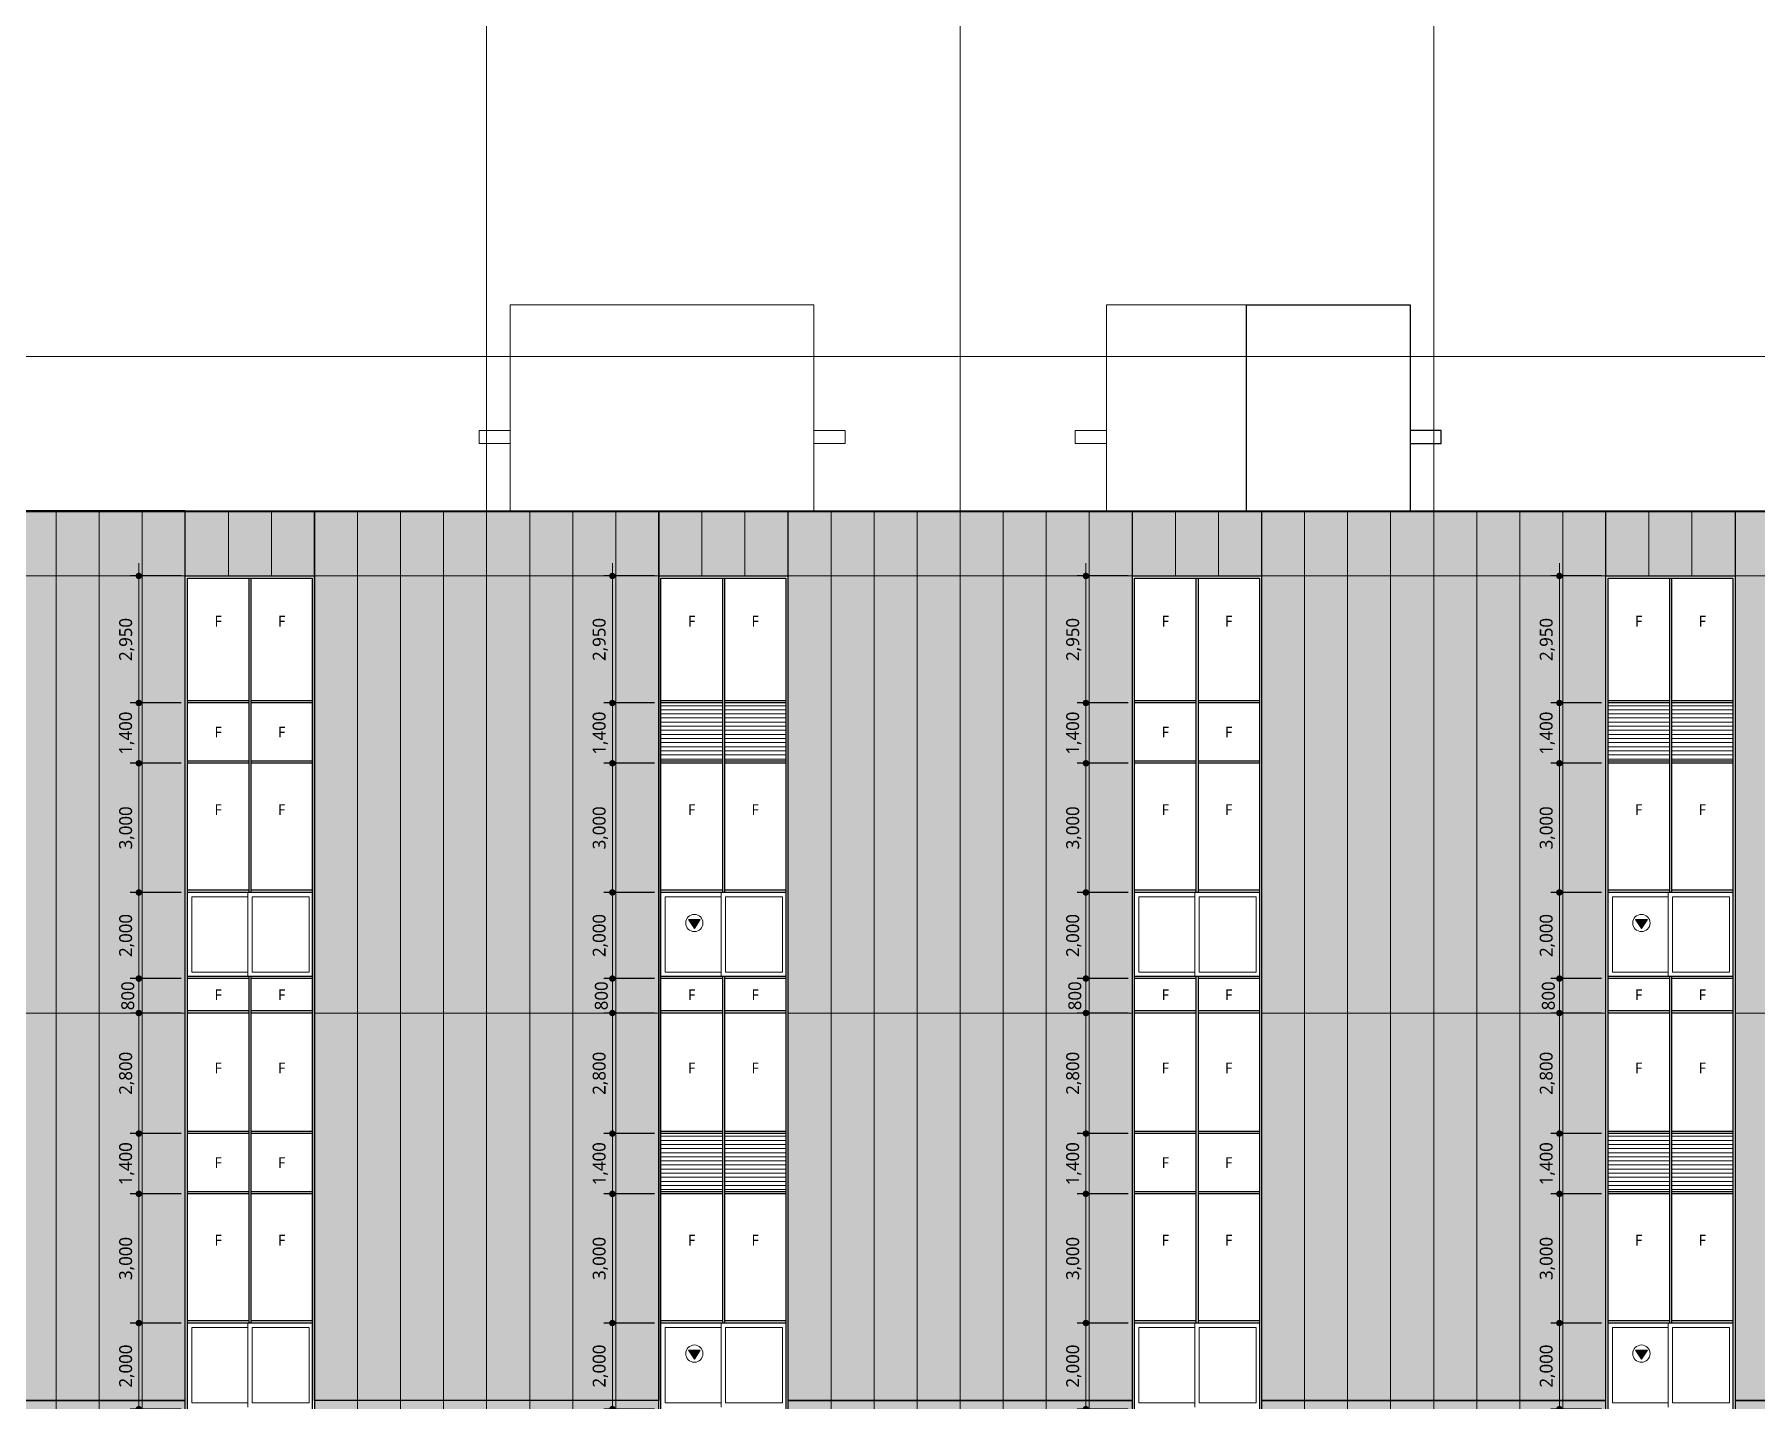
# Model space of a CAD drawing. Header units: millimetres. Extents: x 1680000 to 3024000, y 712800 to 950400.
# Drawn here: x 2836455 to 2876460, y 836360 to 868086 of the extents above; entities that cross this region are included whole.
import ezdxf
from ezdxf.enums import TextEntityAlignment as Align

# ---------------------------------------------------------------- set-up
doc = ezdxf.new("R2010")
doc.units = ezdxf.units.MM
doc.set_wipeout_variables(frame=1)
doc.linetypes.add('CEN', pattern=[62, 60, -1, 0, -1])
doc.linetypes.add('HID', pattern=[2, 1.1, -0.9])
doc.layers.get('Defpoints').update_dxf_attribs({"color": 140})
for name, color, linetype, lineweight in [('A-AXIS-LINE', 1, 'CEN', 15), ('A-DWXK-OPEN', 1, 'HID', 15), ('A-ELEV-LIN1', 2, 'Continuous', 40), ('A-ELEV-LIN2', 7, 'Continuous', 25), ('A-ELEV-LIN3', 8, 'Continuous', 18), ('A-ELEV-WIN', 4, 'Continuous', 25), ('A-MKXS-TEXT1', 3, 'Continuous', 25)]:
    doc.layers.add(name, color=color, linetype=linetype, lineweight=lineweight)
doc.layers.add('A-XXXX-NPLT', color=144, linetype='Continuous', lineweight=15, plot=False)
doc.layers.add('입면색상', color=7, linetype='Continuous')
doc.styles.add('HY울릉도L', font='')
doc.styles.add('맑은고딕', font='malgun.ttf')
doc.styles.get('HY울릉도L').set_extended_font_data('HYwulM')
doc.dimstyles.new('CDIM', dxfattribs={"dimtxt": 3, "dimasz": 1.5, "dimexe": 2, "dimexo": 1, "dimgap": 1, "dimtad": 1, "dimdec": 0, "dimrnd": 0.5, "dimzin": 0, "dimdsep": 32, "dimlunit": 6, "dimtxsty": 'HY울릉도L', "dimblk1": '_CIDOT', "dimblk2": '_CIDOT', "dimsah": 1, "dimcen": 5.5, "dimclrd": 2, "dimclre": 2, "dimclrt": 7, "dimadec": 0, "dimazin": 0, "dimtfac": 1, "dimtdec": 0, "dimtix": 1, "dimtmove": 2, "dimatfit": 1, "dimldrblk": '_CIDOT', "dimfxl": 1, "dimtolj": 1, "dimtzin": 0, "dimlwd": -1, "dimarcsym": 0})

# ---------------------------------------------------------------- blocks, each defined once
blk = doc.blocks.new('axis')
at = {"layer": 'A-AXIS-LINE'}
for p, q in [((4621438.1, -355868.7), (4883538.1, -355868.7)), ((4621438.1, -360968.7), (4883538.1, -360968.7)), ((4621438.1, -371118.7), (4883538.1, -371118.7))]:
    blk.add_line(p, q, dxfattribs=at)
blk = doc.blocks.new('_CIDOT')
at = {"color": 0, "linetype": 'ByBlock'}
blk.add_line((2, 0), (-1, 0), dxfattribs=at)
at = {"color": 0, "linetype": 'ByBlock', "const_width": 0.5}
blk.add_lwpolyline([(-0.25, 0, 1), (0.25, 0, 1)], format="xyb", close=True, dxfattribs=at)
blk = doc.blocks.new('*D51')
at = {"layer": 'A-XXXX-NPLT', "transparency": 16777216}
for p, q in [((-1080, 40850), (-1080, 41000)), ((-1080, 40700), (-1080, 39900)), ((-1080, 39750), (-1080, 39600))]:
    blk.add_line(p, q, dxfattribs=at)
at = {"layer": 'A-XXXX-NPLT', "lineweight": -2, "transparency": 16777216}
for p, q in [((-100, 40700), (-1280, 40700)), ((-100, 39900), (-1280, 39900))]:
    blk.add_line(p, q, dxfattribs=at)
at = {"layer": 'Defpoints', "color": 0, "transparency": 16777216}
for p in [(0, 40700), (-1080, 39900), (0, 39900)]:
    blk.add_point(p, dxfattribs=at)
at = {"layer": 'A-XXXX-NPLT', "transparency": 16777216, "xscale": 150, "yscale": 150, "zscale": 150}
for p, rotation in [((-1080, 40700), 270), ((-1080, 39900), 90)]:
    blk.add_blockref('_CIDOT', p, dxfattribs=dict(at, rotation=rotation))
at = {"layer": 'A-XXXX-NPLT', "color": 3, "transparency": 16777216, "insert": (-1335, 40300), "char_height": 300, "attachment_point": 5, "rotation": 90, "style": '맑은고딕'}
blk.add_mtext('\\A1;800', dxfattribs=at)
blk = doc.blocks.new('*D52')
at = {"layer": 'A-XXXX-NPLT', "lineweight": -2, "transparency": 16777216}
for p, q in [((-100, 42700), (-1280, 42700)), ((-100, 40700), (-1280, 40700))]:
    blk.add_line(p, q, dxfattribs=at)
at = {"layer": 'A-XXXX-NPLT', "transparency": 16777216}
blk.add_line((-1080, 40850), (-1080, 42550), dxfattribs=at)
at = {"layer": 'Defpoints', "color": 0, "transparency": 16777216}
for p in [(-1080, 42700), (0, 42700), (0, 40700)]:
    blk.add_point(p, dxfattribs=at)
at = {"layer": 'A-XXXX-NPLT', "transparency": 16777216, "xscale": 150, "yscale": 150, "zscale": 150}
for p, rotation in [((-1080, 42700), 90), ((-1080, 40700), 270)]:
    blk.add_blockref('_CIDOT', p, dxfattribs=dict(at, rotation=rotation))
at = {"layer": 'A-XXXX-NPLT', "color": 3, "transparency": 16777216, "insert": (-1360, 41700), "char_height": 300, "attachment_point": 5, "rotation": 90, "style": '맑은고딕'}
blk.add_mtext('\\A1;2,000', dxfattribs=at)
blk = doc.blocks.new('*D53')
at = {"layer": 'A-XXXX-NPLT', "lineweight": -2, "transparency": 16777216}
for p, q in [((-100, 50050), (-1280, 50050)), ((-100, 47100), (-1280, 47100))]:
    blk.add_line(p, q, dxfattribs=at)
at = {"layer": 'A-XXXX-NPLT', "transparency": 16777216}
blk.add_line((-1080, 47250), (-1080, 49900), dxfattribs=at)
at = {"layer": 'Defpoints', "color": 0, "transparency": 16777216}
for p in [(-1080, 50050), (0, 50050), (0, 47100)]:
    blk.add_point(p, dxfattribs=at)
at = {"layer": 'A-XXXX-NPLT', "transparency": 16777216, "xscale": 150, "yscale": 150, "zscale": 150}
for p, rotation in [((-1080, 50050), 90), ((-1080, 47100), 270)]:
    blk.add_blockref('_CIDOT', p, dxfattribs=dict(at, rotation=rotation))
at = {"layer": 'A-XXXX-NPLT', "color": 3, "transparency": 16777216, "insert": (-1360, 48575), "char_height": 300, "attachment_point": 5, "rotation": 90, "style": '맑은고딕'}
blk.add_mtext('\\A1;2,950', dxfattribs=at)
blk = doc.blocks.new('*D54')
at = {"layer": 'A-XXXX-NPLT', "lineweight": -2, "transparency": 16777216}
for p, q in [((-100, 47100), (-1280, 47100)), ((-100, 45700), (-1280, 45700))]:
    blk.add_line(p, q, dxfattribs=at)
at = {"layer": 'A-XXXX-NPLT', "transparency": 16777216}
blk.add_line((-1080, 46950), (-1080, 45850), dxfattribs=at)
at = {"layer": 'Defpoints', "color": 0, "transparency": 16777216}
for p in [(0, 47100), (-1080, 45700), (0, 45700)]:
    blk.add_point(p, dxfattribs=at)
at = {"layer": 'A-XXXX-NPLT', "transparency": 16777216, "xscale": 150, "yscale": 150, "zscale": 150}
for p, rotation in [((-1080, 47100), 90), ((-1080, 45700), 270)]:
    blk.add_blockref('_CIDOT', p, dxfattribs=dict(at, rotation=rotation))
at = {"layer": 'A-XXXX-NPLT', "color": 3, "transparency": 16777216, "insert": (-1361, 46400), "char_height": 300, "attachment_point": 5, "rotation": 90, "style": '맑은고딕'}
blk.add_mtext('\\A1;1,400', dxfattribs=at)
blk = doc.blocks.new('*D55')
at = {"layer": 'A-XXXX-NPLT', "lineweight": -2, "transparency": 16777216}
for p, q in [((-100, 45700), (-1280, 45700)), ((-100, 42700), (-1280, 42700))]:
    blk.add_line(p, q, dxfattribs=at)
at = {"layer": 'A-XXXX-NPLT', "transparency": 16777216}
blk.add_line((-1080, 45550), (-1080, 42850), dxfattribs=at)
at = {"layer": 'Defpoints', "color": 0, "transparency": 16777216}
for p in [(0, 45700), (-1080, 42700), (0, 42700)]:
    blk.add_point(p, dxfattribs=at)
at = {"layer": 'A-XXXX-NPLT', "transparency": 16777216, "xscale": 150, "yscale": 150, "zscale": 150}
for p, rotation in [((-1080, 45700), 90), ((-1080, 42700), 270)]:
    blk.add_blockref('_CIDOT', p, dxfattribs=dict(at, rotation=rotation))
at = {"layer": 'A-XXXX-NPLT', "color": 3, "transparency": 16777216, "insert": (-1360, 44200), "char_height": 300, "attachment_point": 5, "rotation": 90, "style": '맑은고딕'}
blk.add_mtext('\\A1;3,000', dxfattribs=at)
blk = doc.blocks.new('*D56')
at = {"layer": 'A-XXXX-NPLT', "transparency": 16777216}
for p, q in [((-1080, 30850), (-1080, 31000)), ((-1080, 30700), (-1080, 29900)), ((-1080, 29750), (-1080, 29600))]:
    blk.add_line(p, q, dxfattribs=at)
at = {"layer": 'A-XXXX-NPLT', "lineweight": -2, "transparency": 16777216}
for p, q in [((-100, 30700), (-1280, 30700)), ((-100, 29900), (-1280, 29900))]:
    blk.add_line(p, q, dxfattribs=at)
at = {"layer": 'Defpoints', "color": 0, "transparency": 16777216}
for p in [(0, 30700), (-1080, 29900), (0, 29900)]:
    blk.add_point(p, dxfattribs=at)
at = {"layer": 'A-XXXX-NPLT', "transparency": 16777216, "xscale": 150, "yscale": 150, "zscale": 150}
for p, rotation in [((-1080, 30700), 270), ((-1080, 29900), 90)]:
    blk.add_blockref('_CIDOT', p, dxfattribs=dict(at, rotation=rotation))
at = {"layer": 'A-XXXX-NPLT', "color": 3, "transparency": 16777216, "insert": (-1335, 30300), "char_height": 300, "attachment_point": 5, "rotation": 90, "style": '맑은고딕'}
blk.add_mtext('\\A1;800', dxfattribs=at)
blk = doc.blocks.new('*D57')
at = {"layer": 'A-XXXX-NPLT', "lineweight": -2, "transparency": 16777216}
for p, q in [((-100, 32700), (-1280, 32700)), ((-100, 30700), (-1280, 30700))]:
    blk.add_line(p, q, dxfattribs=at)
at = {"layer": 'A-XXXX-NPLT', "transparency": 16777216}
blk.add_line((-1080, 30850), (-1080, 32550), dxfattribs=at)
at = {"layer": 'Defpoints', "color": 0, "transparency": 16777216}
for p in [(-1080, 32700), (0, 32700), (0, 30700)]:
    blk.add_point(p, dxfattribs=at)
at = {"layer": 'A-XXXX-NPLT', "transparency": 16777216, "xscale": 150, "yscale": 150, "zscale": 150}
for p, rotation in [((-1080, 32700), 90), ((-1080, 30700), 270)]:
    blk.add_blockref('_CIDOT', p, dxfattribs=dict(at, rotation=rotation))
at = {"layer": 'A-XXXX-NPLT', "color": 3, "transparency": 16777216, "insert": (-1360, 31700), "char_height": 300, "attachment_point": 5, "rotation": 90, "style": '맑은고딕'}
blk.add_mtext('\\A1;2,000', dxfattribs=at)
blk = doc.blocks.new('*D58')
at = {"layer": 'A-XXXX-NPLT', "lineweight": -2, "transparency": 16777216}
for p, q in [((-100, 39900), (-1280, 39900)), ((-100, 37100), (-1280, 37100))]:
    blk.add_line(p, q, dxfattribs=at)
at = {"layer": 'A-XXXX-NPLT', "transparency": 16777216}
blk.add_line((-1080, 37250), (-1080, 39750), dxfattribs=at)
at = {"layer": 'Defpoints', "color": 0, "transparency": 16777216}
for p in [(-1080, 39900), (0, 39900), (0, 37100)]:
    blk.add_point(p, dxfattribs=at)
at = {"layer": 'A-XXXX-NPLT', "transparency": 16777216, "xscale": 150, "yscale": 150, "zscale": 150}
for p, rotation in [((-1080, 39900), 90), ((-1080, 37100), 270)]:
    blk.add_blockref('_CIDOT', p, dxfattribs=dict(at, rotation=rotation))
at = {"layer": 'A-XXXX-NPLT', "color": 3, "transparency": 16777216, "insert": (-1360, 38500), "char_height": 300, "attachment_point": 5, "rotation": 90, "style": '맑은고딕'}
blk.add_mtext('\\A1;2,800', dxfattribs=at)
blk = doc.blocks.new('*D59')
at = {"layer": 'A-XXXX-NPLT', "lineweight": -2, "transparency": 16777216}
for p, q in [((-100, 37100), (-1280, 37100)), ((-100, 35700), (-1280, 35700))]:
    blk.add_line(p, q, dxfattribs=at)
at = {"layer": 'A-XXXX-NPLT', "transparency": 16777216}
blk.add_line((-1080, 36950), (-1080, 35850), dxfattribs=at)
at = {"layer": 'Defpoints', "color": 0, "transparency": 16777216}
for p in [(0, 37100), (-1080, 35700), (0, 35700)]:
    blk.add_point(p, dxfattribs=at)
at = {"layer": 'A-XXXX-NPLT', "transparency": 16777216, "xscale": 150, "yscale": 150, "zscale": 150}
for p, rotation in [((-1080, 37100), 90), ((-1080, 35700), 270)]:
    blk.add_blockref('_CIDOT', p, dxfattribs=dict(at, rotation=rotation))
at = {"layer": 'A-XXXX-NPLT', "color": 3, "transparency": 16777216, "insert": (-1361, 36400), "char_height": 300, "attachment_point": 5, "rotation": 90, "style": '맑은고딕'}
blk.add_mtext('\\A1;1,400', dxfattribs=at)
blk = doc.blocks.new('*D60')
at = {"layer": 'A-XXXX-NPLT', "lineweight": -2, "transparency": 16777216}
for p, q in [((-100, 35700), (-1280, 35700)), ((-100, 32700), (-1280, 32700))]:
    blk.add_line(p, q, dxfattribs=at)
at = {"layer": 'A-XXXX-NPLT', "transparency": 16777216}
blk.add_line((-1080, 35550), (-1080, 32850), dxfattribs=at)
at = {"layer": 'Defpoints', "color": 0, "transparency": 16777216}
for p in [(0, 35700), (-1080, 32700), (0, 32700)]:
    blk.add_point(p, dxfattribs=at)
at = {"layer": 'A-XXXX-NPLT', "transparency": 16777216, "xscale": 150, "yscale": 150, "zscale": 150}
for p, rotation in [((-1080, 35700), 90), ((-1080, 32700), 270)]:
    blk.add_blockref('_CIDOT', p, dxfattribs=dict(at, rotation=rotation))
at = {"layer": 'A-XXXX-NPLT', "color": 3, "transparency": 16777216, "insert": (-1360, 34200), "char_height": 300, "attachment_point": 5, "rotation": 90, "style": '맑은고딕'}
blk.add_mtext('\\A1;3,000', dxfattribs=at)
blk = doc.blocks.new('*D71')
at = {"layer": 'A-XXXX-NPLT', "transparency": 16777216}
for p, q in [((-1080, 40950), (-1080, 41100)), ((-1080, 40800), (-1080, 40000)), ((-1080, 39850), (-1080, 39700))]:
    blk.add_line(p, q, dxfattribs=at)
at = {"layer": 'A-XXXX-NPLT', "lineweight": -2, "transparency": 16777216}
for p, q in [((-100, 40800), (-1280, 40800)), ((-100, 40000), (-1280, 40000))]:
    blk.add_line(p, q, dxfattribs=at)
at = {"layer": 'Defpoints', "color": 0, "transparency": 16777216}
for p in [(0, 40800), (-1080, 40000), (0, 40000)]:
    blk.add_point(p, dxfattribs=at)
at = {"layer": 'A-XXXX-NPLT', "transparency": 16777216, "xscale": 150, "yscale": 150, "zscale": 150}
for p, rotation in [((-1080, 40800), 270), ((-1080, 40000), 90)]:
    blk.add_blockref('_CIDOT', p, dxfattribs=dict(at, rotation=rotation))
at = {"layer": 'A-XXXX-NPLT', "color": 3, "transparency": 16777216, "insert": (-1335, 40400), "char_height": 300, "attachment_point": 5, "rotation": 90, "style": '맑은고딕'}
blk.add_mtext('\\A1;800', dxfattribs=at)
blk = doc.blocks.new('*D72')
at = {"layer": 'A-XXXX-NPLT', "lineweight": -2, "transparency": 16777216}
for p, q in [((-100, 42800), (-1280, 42800)), ((-100, 40800), (-1280, 40800))]:
    blk.add_line(p, q, dxfattribs=at)
at = {"layer": 'A-XXXX-NPLT', "transparency": 16777216}
blk.add_line((-1080, 40950), (-1080, 42650), dxfattribs=at)
at = {"layer": 'Defpoints', "color": 0, "transparency": 16777216}
for p in [(-1080, 42800), (0, 42800), (0, 40800)]:
    blk.add_point(p, dxfattribs=at)
at = {"layer": 'A-XXXX-NPLT', "transparency": 16777216, "xscale": 150, "yscale": 150, "zscale": 150}
for p, rotation in [((-1080, 42800), 90), ((-1080, 40800), 270)]:
    blk.add_blockref('_CIDOT', p, dxfattribs=dict(at, rotation=rotation))
at = {"layer": 'A-XXXX-NPLT', "color": 3, "transparency": 16777216, "insert": (-1360, 41800), "char_height": 300, "attachment_point": 5, "rotation": 90, "style": '맑은고딕'}
blk.add_mtext('\\A1;2,000', dxfattribs=at)
blk = doc.blocks.new('*D73')
at = {"layer": 'A-XXXX-NPLT', "lineweight": -2, "transparency": 16777216}
for p, q in [((-100, 50150), (-1280, 50150)), ((-100, 47200), (-1280, 47200))]:
    blk.add_line(p, q, dxfattribs=at)
at = {"layer": 'A-XXXX-NPLT', "transparency": 16777216}
blk.add_line((-1080, 47350), (-1080, 50000), dxfattribs=at)
at = {"layer": 'Defpoints', "color": 0, "transparency": 16777216}
for p in [(-1080, 50150), (0, 50150), (0, 47200)]:
    blk.add_point(p, dxfattribs=at)
at = {"layer": 'A-XXXX-NPLT', "transparency": 16777216, "xscale": 150, "yscale": 150, "zscale": 150}
for p, rotation in [((-1080, 50150), 90), ((-1080, 47200), 270)]:
    blk.add_blockref('_CIDOT', p, dxfattribs=dict(at, rotation=rotation))
at = {"layer": 'A-XXXX-NPLT', "color": 3, "transparency": 16777216, "insert": (-1360, 48675), "char_height": 300, "attachment_point": 5, "rotation": 90, "style": '맑은고딕'}
blk.add_mtext('\\A1;2,950', dxfattribs=at)
blk = doc.blocks.new('*D74')
at = {"layer": 'A-XXXX-NPLT', "lineweight": -2, "transparency": 16777216}
for p, q in [((-100, 47200), (-1280, 47200)), ((-100, 45800), (-1280, 45800))]:
    blk.add_line(p, q, dxfattribs=at)
at = {"layer": 'A-XXXX-NPLT', "transparency": 16777216}
blk.add_line((-1080, 47050), (-1080, 45950), dxfattribs=at)
at = {"layer": 'Defpoints', "color": 0, "transparency": 16777216}
for p in [(0, 47200), (-1080, 45800), (0, 45800)]:
    blk.add_point(p, dxfattribs=at)
at = {"layer": 'A-XXXX-NPLT', "transparency": 16777216, "xscale": 150, "yscale": 150, "zscale": 150}
for p, rotation in [((-1080, 47200), 90), ((-1080, 45800), 270)]:
    blk.add_blockref('_CIDOT', p, dxfattribs=dict(at, rotation=rotation))
at = {"layer": 'A-XXXX-NPLT', "color": 3, "transparency": 16777216, "insert": (-1361, 46500), "char_height": 300, "attachment_point": 5, "rotation": 90, "style": '맑은고딕'}
blk.add_mtext('\\A1;1,400', dxfattribs=at)
blk = doc.blocks.new('*D75')
at = {"layer": 'A-XXXX-NPLT', "lineweight": -2, "transparency": 16777216}
for p, q in [((-100, 45800), (-1280, 45800)), ((-100, 42800), (-1280, 42800))]:
    blk.add_line(p, q, dxfattribs=at)
at = {"layer": 'A-XXXX-NPLT', "transparency": 16777216}
blk.add_line((-1080, 45650), (-1080, 42950), dxfattribs=at)
at = {"layer": 'Defpoints', "color": 0, "transparency": 16777216}
for p in [(0, 45800), (-1080, 42800), (0, 42800)]:
    blk.add_point(p, dxfattribs=at)
at = {"layer": 'A-XXXX-NPLT', "transparency": 16777216, "xscale": 150, "yscale": 150, "zscale": 150}
for p, rotation in [((-1080, 45800), 90), ((-1080, 42800), 270)]:
    blk.add_blockref('_CIDOT', p, dxfattribs=dict(at, rotation=rotation))
at = {"layer": 'A-XXXX-NPLT', "color": 3, "transparency": 16777216, "insert": (-1360, 44300), "char_height": 300, "attachment_point": 5, "rotation": 90, "style": '맑은고딕'}
blk.add_mtext('\\A1;3,000', dxfattribs=at)
blk = doc.blocks.new('*D76')
at = {"layer": 'A-XXXX-NPLT', "lineweight": -2, "transparency": 16777216}
for p, q in [((-100, 32800), (-1280, 32800)), ((-100, 30800), (-1280, 30800))]:
    blk.add_line(p, q, dxfattribs=at)
at = {"layer": 'A-XXXX-NPLT', "transparency": 16777216}
blk.add_line((-1080, 30950), (-1080, 32650), dxfattribs=at)
at = {"layer": 'Defpoints', "color": 0, "transparency": 16777216}
for p in [(-1080, 32800), (0, 32800), (0, 30800)]:
    blk.add_point(p, dxfattribs=at)
at = {"layer": 'A-XXXX-NPLT', "transparency": 16777216, "xscale": 150, "yscale": 150, "zscale": 150}
for p, rotation in [((-1080, 32800), 90), ((-1080, 30800), 270)]:
    blk.add_blockref('_CIDOT', p, dxfattribs=dict(at, rotation=rotation))
at = {"layer": 'A-XXXX-NPLT', "color": 3, "transparency": 16777216, "insert": (-1360, 31800), "char_height": 300, "attachment_point": 5, "rotation": 90, "style": '맑은고딕'}
blk.add_mtext('\\A1;2,000', dxfattribs=at)
blk = doc.blocks.new('*D77')
at = {"layer": 'A-XXXX-NPLT', "lineweight": -2, "transparency": 16777216}
for p, q in [((-100, 40000), (-1280, 40000)), ((-100, 37200), (-1280, 37200))]:
    blk.add_line(p, q, dxfattribs=at)
at = {"layer": 'A-XXXX-NPLT', "transparency": 16777216}
blk.add_line((-1080, 37350), (-1080, 39850), dxfattribs=at)
at = {"layer": 'Defpoints', "color": 0, "transparency": 16777216}
for p in [(-1080, 40000), (0, 40000), (0, 37200)]:
    blk.add_point(p, dxfattribs=at)
at = {"layer": 'A-XXXX-NPLT', "transparency": 16777216, "xscale": 150, "yscale": 150, "zscale": 150}
for p, rotation in [((-1080, 40000), 90), ((-1080, 37200), 270)]:
    blk.add_blockref('_CIDOT', p, dxfattribs=dict(at, rotation=rotation))
at = {"layer": 'A-XXXX-NPLT', "color": 3, "transparency": 16777216, "insert": (-1360, 38600), "char_height": 300, "attachment_point": 5, "rotation": 90, "style": '맑은고딕'}
blk.add_mtext('\\A1;2,800', dxfattribs=at)
blk = doc.blocks.new('*D78')
at = {"layer": 'A-XXXX-NPLT', "lineweight": -2, "transparency": 16777216}
for p, q in [((-100, 37200), (-1280, 37200)), ((-100, 35800), (-1280, 35800))]:
    blk.add_line(p, q, dxfattribs=at)
at = {"layer": 'A-XXXX-NPLT', "transparency": 16777216}
blk.add_line((-1080, 37050), (-1080, 35950), dxfattribs=at)
at = {"layer": 'Defpoints', "color": 0, "transparency": 16777216}
for p in [(0, 37200), (-1080, 35800), (0, 35800)]:
    blk.add_point(p, dxfattribs=at)
at = {"layer": 'A-XXXX-NPLT', "transparency": 16777216, "xscale": 150, "yscale": 150, "zscale": 150}
for p, rotation in [((-1080, 37200), 90), ((-1080, 35800), 270)]:
    blk.add_blockref('_CIDOT', p, dxfattribs=dict(at, rotation=rotation))
at = {"layer": 'A-XXXX-NPLT', "color": 3, "transparency": 16777216, "insert": (-1361, 36500), "char_height": 300, "attachment_point": 5, "rotation": 90, "style": '맑은고딕'}
blk.add_mtext('\\A1;1,400', dxfattribs=at)
blk = doc.blocks.new('*D79')
at = {"layer": 'A-XXXX-NPLT', "lineweight": -2, "transparency": 16777216}
for p, q in [((-100, 35800), (-1280, 35800)), ((-100, 32800), (-1280, 32800))]:
    blk.add_line(p, q, dxfattribs=at)
at = {"layer": 'A-XXXX-NPLT', "transparency": 16777216}
blk.add_line((-1080, 35650), (-1080, 32950), dxfattribs=at)
at = {"layer": 'Defpoints', "color": 0, "transparency": 16777216}
for p in [(0, 35800), (-1080, 32800), (0, 32800)]:
    blk.add_point(p, dxfattribs=at)
at = {"layer": 'A-XXXX-NPLT', "transparency": 16777216, "xscale": 150, "yscale": 150, "zscale": 150}
for p, rotation in [((-1080, 35800), 90), ((-1080, 32800), 270)]:
    blk.add_blockref('_CIDOT', p, dxfattribs=dict(at, rotation=rotation))
at = {"layer": 'A-XXXX-NPLT', "color": 3, "transparency": 16777216, "insert": (-1360, 34300), "char_height": 300, "attachment_point": 5, "rotation": 90, "style": '맑은고딕'}
blk.add_mtext('\\A1;3,000', dxfattribs=at)
blk = doc.blocks.new('*D80')
at = {"layer": 'A-XXXX-NPLT', "transparency": 16777216}
for p, q in [((-1080, 30950), (-1080, 31100)), ((-1080, 30800), (-1080, 30000)), ((-1080, 29850), (-1080, 29700))]:
    blk.add_line(p, q, dxfattribs=at)
at = {"layer": 'A-XXXX-NPLT', "lineweight": -2, "transparency": 16777216}
for p, q in [((-100, 30800), (-1280, 30800)), ((-100, 30000), (-1280, 30000))]:
    blk.add_line(p, q, dxfattribs=at)
at = {"layer": 'Defpoints', "color": 0, "transparency": 16777216}
for p in [(0, 30800), (-1080, 30000), (0, 30000)]:
    blk.add_point(p, dxfattribs=at)
at = {"layer": 'A-XXXX-NPLT', "transparency": 16777216, "xscale": 150, "yscale": 150, "zscale": 150}
for p, rotation in [((-1080, 30800), 270), ((-1080, 30000), 90)]:
    blk.add_blockref('_CIDOT', p, dxfattribs=dict(at, rotation=rotation))
at = {"layer": 'A-XXXX-NPLT', "color": 3, "transparency": 16777216, "insert": (-1335, 30400), "char_height": 300, "attachment_point": 5, "rotation": 90, "style": '맑은고딕'}
blk.add_mtext('\\A1;800', dxfattribs=at)
blk = doc.blocks.new('소방관진입창')
at = {"layer": 'A-DWXK-OPEN', "linetype": 'Continuous', "ltscale": 50, "true_color": 0xcd2027}
h = blk.add_hatch(color=242, dxfattribs=at)
h.dxf.hatch_style = 1
h.paths.add_polyline_path([(138, 80), (-138, 80), (0, -130)])
at = {"layer": 'A-DWXK-OPEN', "color": 242, "linetype": 'Continuous', "ltscale": 50, "true_color": 0xcd2027}
blk.add_lwpolyline([(-138, 80), (0, -130), (138, 80)], close=True, dxfattribs=at)
blk.add_circle((0, 0), 200, dxfattribs=at)
blk = doc.blocks.new('입면창2')
blk.add_wipeout([(0, 50050), (3000, 50050), (3000, 200), (0, 200)]).dxf.layer = 'A-ELEV-LIN3'
at = {"layer": 'A-ELEV-LIN3'}
h = blk.add_hatch(dxfattribs=at)
h.set_pattern_fill('ANSI31', color=253, scale=30, angle=315)
h.set_pattern_definition([(0, (-59545.61, -62760), (2e-14, 95.25), [])])
h.paths.add_polyline_path([(2950, 45750), (2950, 47100), (1525, 47100), (1525, 45750)])
h.paths.add_polyline_path([(50, 47100), (50, 45750), (1475, 45750), (1475, 47100)])
h = blk.add_hatch(dxfattribs=at)
h.set_pattern_fill('ANSI31', color=253, scale=30, angle=315)
h.set_pattern_definition([(0, (-59545.61, -72760), (2e-14, 95.25), [])])
h.paths.add_polyline_path([(2950, 35750), (2950, 37100), (1525, 37100), (1525, 35750)])
h.paths.add_polyline_path([(50, 37100), (50, 35750), (1475, 35750), (1475, 37100)])
at = {"layer": 'A-ELEV-LIN3', "color": 253}
for points in [[(1450, 40850), (150, 40850), (150, 42600), (1450, 42600)], [(1450, 42700), (1450, 40750)], [(1450, 30850), (150, 30850), (150, 32600), (1450, 32600)], [(1450, 32700), (1450, 30750)]]:
    blk.add_lwpolyline(points, dxfattribs=at)
for points in [[(1550, 42600), (2875, 42600), (2875, 40850), (1550, 40850)], [(1550, 32600), (2875, 32600), (2875, 30850), (1550, 30850)]]:
    blk.add_lwpolyline(points, close=True, dxfattribs=at)
at = {"layer": 'A-ELEV-WIN'}
blk.add_lwpolyline([(3000, 200), (0, 200), (0, 50050), (3000, 50050)], close=True, dxfattribs=at)
for points in [[(50, 250), (50, 50000), (2950, 50000), (2950, 250)], [(1475, 50000), (1475, 42700)], [(1525, 50000), (1525, 42700)], [(1475, 47150), (50, 47150)], [(1475, 47100), (50, 47100)], [(2950, 47150), (1525, 47150)], [(2950, 47100), (1525, 47100)], [(1475, 45750), (50, 45750)], [(1475, 45700), (50, 45700)], [(2950, 45750), (1525, 45750)], [(2950, 45700), (1525, 45700)], [(1475, 42750), (50, 42750)], [(2950, 42700), (50, 42700)], [(2950, 42750), (1525, 42750)], [(2950, 40750), (50, 40750)], [(1475, 40700), (50, 40700)], [(1475, 40750), (1475, 32700)], [(1525, 40750), (1525, 32700)], [(2950, 40700), (1525, 40700)], [(1475, 39950), (50, 39950)], [(1475, 39900), (50, 39900)], [(2950, 39950), (1525, 39950)], [(2950, 39900), (1525, 39900)], [(1475, 37150), (50, 37150)], [(1475, 37100), (50, 37100)], [(2950, 37150), (1525, 37150)], [(2950, 37100), (1525, 37100)], [(1475, 35750), (50, 35750)], [(1475, 35700), (50, 35700)], [(2950, 35750), (1525, 35750)], [(2950, 35700), (1525, 35700)], [(1475, 32750), (50, 32750)], [(2950, 32700), (50, 32700)], [(2950, 32750), (1525, 32750)]]:
    blk.add_lwpolyline(points, dxfattribs=at)
at = {"layer": 'A-MKXS-TEXT1', "style": '맑은고딕'}
for p in [(762.5, 49000), (2237.5, 49000), (762.5, 44625), (2237.5, 44625), (762.5, 40325), (2237.5, 40325), (762.5, 38625), (2237.5, 38625), (762.5, 34625), (2237.5, 34625)]:
    blk.add_text('F', height=250, dxfattribs=at).set_placement(p, align=Align.MIDDLE_CENTER)
at = {"layer": 'A-XXXX-NPLT'}
for base, p1, p2, picture, middle in [((-1080, 50050), (0, 47100), (0, 50050), '*D53', (-1360.2, 48575)), ((-1080, 45700), (0, 47100), (0, 45700), '*D54', (-1361, 46400)), ((-1080, 42700), (0, 45700), (0, 42700), '*D55', (-1360.2, 44200)), ((-1080, 42700), (0, 40700), (0, 42700), '*D52', (-1360.2, 41700)), ((-1080, 39900), (0, 37100), (0, 39900), '*D58', (-1360.2, 38500)), ((-1080, 35700), (0, 37100), (0, 35700), '*D59', (-1361, 36400)), ((-1080, 32700), (0, 35700), (0, 32700), '*D60', (-1360.2, 34200)), ((-1080, 32700), (0, 30700), (0, 32700), '*D57', (-1360.2, 31700))]:
    dim = blk.add_linear_dim(base=base, p1=p1, p2=p2, angle=90, dimstyle='CDIM', override={"dimscale": 100, "dimtxsty": '맑은고딕', "dimclrd": 256, "dimclre": 256, "dimclrt": 3}, dxfattribs=at)
    dim.commit()
    dim.dimension.update_dxf_attribs({"geometry": picture, "text_midpoint": middle})
for p1, p2, picture, middle in [((0, 40700), (0, 39900), '*D51', (-1335, 40300)), ((0, 30700), (0, 29900), '*D56', (-1335, 30300))]:
    dim = blk.add_aligned_dim(p1=p1, p2=p2, distance=-1080, dimstyle='CDIM', override={"dimscale": 100, "dimtxsty": '맑은고딕', "dimclrd": 256, "dimclre": 256, "dimclrt": 3}, dxfattribs=at)
    dim.commit()
    dim.dimension.update_dxf_attribs({"geometry": picture, "text_midpoint": middle})
blk = doc.blocks.new('입면창_그릴x')
blk.add_wipeout([(0, 50150), (3000, 50150), (3000, 300), (0, 300)]).dxf.layer = 'A-ELEV-LIN3'
at = {"layer": 'A-ELEV-LIN3', "color": 253}
for points in [[(1450, 40950), (150, 40950), (150, 42700), (1450, 42700)], [(1450, 42800), (1450, 40850)], [(1450, 30950), (150, 30950), (150, 32700), (1450, 32700)], [(1450, 32800), (1450, 30850)]]:
    blk.add_lwpolyline(points, dxfattribs=at)
for points in [[(1550, 42700), (2875, 42700), (2875, 40950), (1550, 40950)], [(1550, 32700), (2875, 32700), (2875, 30950), (1550, 30950)]]:
    blk.add_lwpolyline(points, close=True, dxfattribs=at)
at = {"layer": 'A-ELEV-WIN'}
blk.add_lwpolyline([(3000, 300), (0, 300), (0, 50150), (3000, 50150)], close=True, dxfattribs=at)
for points in [[(50, 350), (50, 50100), (2950, 50100), (2950, 350)], [(1475, 50100), (1475, 42800)], [(1525, 50100), (1525, 42800)], [(1475, 47250), (50, 47250)], [(2950, 47250), (1525, 47250)], [(1475, 47200), (50, 47200)], [(2950, 47200), (1525, 47200)], [(1475, 45850), (50, 45850)], [(1475, 45800), (50, 45800)], [(2950, 45850), (1525, 45850)], [(2950, 45800), (1525, 45800)], [(1475, 42850), (50, 42850)], [(2950, 42850), (1525, 42850)], [(2950, 42800), (50, 42800)], [(2950, 40850), (50, 40850)], [(1475, 40850), (1475, 32800)], [(1525, 40850), (1525, 32800)], [(1475, 40800), (50, 40800)], [(2950, 40800), (1525, 40800)], [(1475, 40050), (50, 40050)], [(2950, 40050), (1525, 40050)], [(1475, 40000), (50, 40000)], [(2950, 40000), (1525, 40000)], [(1475, 37250), (50, 37250)], [(2950, 37250), (1525, 37250)], [(1475, 37200), (50, 37200)], [(2950, 37200), (1525, 37200)], [(1475, 35850), (50, 35850)], [(1475, 35800), (50, 35800)], [(2950, 35850), (1525, 35850)], [(2950, 35800), (1525, 35800)], [(1475, 32850), (50, 32850)], [(2950, 32850), (1525, 32850)], [(2950, 32800), (50, 32800)]]:
    blk.add_lwpolyline(points, dxfattribs=at)
at = {"layer": 'A-MKXS-TEXT1', "style": '맑은고딕'}
for p in [(762.5, 49100), (2237.5, 49100), (762.5, 46525), (2237.5, 46525), (762.5, 44725), (2237.5, 44725), (762.5, 40425), (2237.5, 40425), (762.5, 38725), (2237.5, 38725), (762.5, 36525), (2237.5, 36525), (762.5, 34725), (2237.5, 34725)]:
    blk.add_text('F', height=250, dxfattribs=at).set_placement(p, align=Align.MIDDLE_CENTER)
at = {"layer": 'A-XXXX-NPLT'}
for base, p1, p2, picture, middle in [((-1080, 50150), (0, 47200), (0, 50150), '*D73', (-1360.2, 48675)), ((-1080, 45800), (0, 47200), (0, 45800), '*D74', (-1361, 46500)), ((-1080, 42800), (0, 45800), (0, 42800), '*D75', (-1360.2, 44300)), ((-1080, 42800), (0, 40800), (0, 42800), '*D72', (-1360.2, 41800)), ((-1080, 40000), (0, 37200), (0, 40000), '*D77', (-1360.2, 38600)), ((-1080, 35800), (0, 37200), (0, 35800), '*D78', (-1361, 36500)), ((-1080, 32800), (0, 35800), (0, 32800), '*D79', (-1360.2, 34300)), ((-1080, 32800), (0, 30800), (0, 32800), '*D76', (-1360.2, 31800))]:
    dim = blk.add_linear_dim(base=base, p1=p1, p2=p2, angle=90, dimstyle='CDIM', override={"dimscale": 100, "dimtxsty": '맑은고딕', "dimclrd": 256, "dimclre": 256, "dimclrt": 3}, dxfattribs=at)
    dim.commit()
    dim.dimension.update_dxf_attribs({"geometry": picture, "text_midpoint": middle})
for p1, p2, picture, middle in [((0, 40800), (0, 40000), '*D71', (-1335, 40400)), ((0, 30800), (0, 30000), '*D80', (-1335, 30400))]:
    dim = blk.add_aligned_dim(p1=p1, p2=p2, distance=-1080, dimstyle='CDIM', override={"dimscale": 100, "dimtxsty": '맑은고딕', "dimclrd": 256, "dimclre": 256, "dimclrt": 3}, dxfattribs=at)
    dim.commit()
    dim.dimension.update_dxf_attribs({"geometry": picture, "text_midpoint": middle})

msp = doc.modelspace()

# ---------------------------------------------------------------- hatches: boundary and pattern name
at = {"layer": '입면색상', "true_color": 0xcad1d3}
h = msp.add_hatch(color=254, dxfattribs=at)
h.dxf.hatch_style = 1
h.paths.add_polyline_path([(2769310, 795360), (2769310, 815360), (2773960, 815360), (2773960, 795360)])
h.paths.add_polyline_path([(2776960, 795360), (2776960, 815360), (2784960, 815360), (2784960, 795360)])
h.paths.add_polyline_path([(2787960, 795360), (2795960, 795360), (2795960, 815360), (2787960, 815360)])
h.paths.add_polyline_path([(2798960, 795360), (2806960, 795360), (2806960, 815360), (2798960, 815360)])
h.paths.add_polyline_path([(2809960, 815360), (2817960, 815360), (2817960, 795360), (2809960, 795360)])
h.paths.add_polyline_path([(2820960, 795360), (2820960, 815360), (2828960, 815360), (2828960, 795360)])
h.paths.add_polyline_path([(2831960, 795360), (2839960, 795360), (2839960, 815360), (2831960, 815360)])
h.paths.add_polyline_path([(2842960, 815360), (2850960, 815360), (2850960, 795360), (2842960, 795360)])
h.paths.add_polyline_path([(2853960, 795360), (2861960, 795360), (2861960, 815360), (2853960, 815360)])
h.paths.add_polyline_path([(2864960, 815360), (2872960, 815360), (2872960, 795360), (2864960, 795360)])
h.paths.add_polyline_path([(2875960, 795360), (2883960, 795360), (2883960, 815360), (2875960, 815360)])
h.paths.add_polyline_path([(2886960, 795360), (2886960, 815360), (2894960, 815360), (2894960, 795360)])
h.paths.add_polyline_path([(2897960, 795360), (2897960, 815360), (2902610, 815360), (2902610, 795360)])
h.paths.add_polyline_path([(2897960, 835360), (2902610, 835360), (2902610, 816360), (2897960, 816360)])
h.paths.add_polyline_path([(2886960, 835360), (2894960, 835360), (2894960, 816360), (2886960, 816360)])
h.paths.add_polyline_path([(2875960, 835360), (2883960, 835360), (2883960, 816360), (2875960, 816360)])
h.paths.add_polyline_path([(2864960, 835360), (2872960, 835360), (2872960, 816360), (2864960, 816360)])
h.paths.add_polyline_path([(2853960, 835360), (2861960, 835360), (2861960, 816360), (2853960, 816360)])
h.paths.add_polyline_path([(2842960, 835360), (2850960, 835360), (2850960, 816360), (2842960, 816360)])
h.paths.add_polyline_path([(2831960, 835360), (2839960, 835360), (2839960, 816360), (2831960, 816360)])
h.paths.add_polyline_path([(2820960, 835360), (2828960, 835360), (2828960, 816360), (2820960, 816360)])
h.paths.add_polyline_path([(2809960, 835360), (2817960, 835360), (2817960, 816360), (2809960, 816360)])
h.paths.add_polyline_path([(2809960, 857026.4), (2817960, 857026.4), (2817960, 836360), (2809960, 836360)])
h.paths.add_polyline_path([(2820960, 836360), (2820960, 857026.4), (2828960, 857026.4), (2828960, 836360)])
h.paths.add_polyline_path([(2831960, 836360), (2839960, 836360), (2839960, 857026.4), (2831960, 857026.4)])
h.paths.add_polyline_path([(2842960, 857010), (2850960, 857010), (2850960, 836360), (2842960, 836360)])
h.paths.add_polyline_path([(2853960, 836360), (2861960, 836360), (2861960, 857010), (2853960, 857010)])
h.paths.add_polyline_path([(2864960, 836360), (2872960, 836360), (2872960, 857010), (2864960, 857010)])
h.paths.add_polyline_path([(2875960, 836360), (2883960, 836360), (2883960, 857010), (2875960, 857010)])
h.paths.add_polyline_path([(2886960, 836360), (2886960, 857010), (2894960, 857010), (2894960, 836360)])
h.paths.add_polyline_path([(2897960, 836360), (2897960, 857010), (2902610, 857010), (2902610, 836360)])
at = {"layer": '입면색상', "true_color": 0x435254}
h = msp.add_hatch(color=251, dxfattribs=at)
h.dxf.hatch_style = 1
h.paths.add_polyline_path([(2894960, 815360), (2897960, 815360), (2897960, 795360), (2894960, 795360)])
h.paths.add_polyline_path([(2883960, 815360), (2886960, 815360), (2886960, 795360), (2883960, 795360)])
h.paths.add_polyline_path([(2872960, 815360), (2875960, 815360), (2875960, 795360), (2872960, 795360)])
h.paths.add_polyline_path([(2861960, 815360), (2864960, 815360), (2864960, 795360), (2861960, 795360)])
h.paths.add_polyline_path([(2850960, 815360), (2853960, 815360), (2853960, 795360), (2850960, 795360)])
h.paths.add_polyline_path([(2839960, 815360), (2842960, 815360), (2842960, 795360), (2839960, 795360)])
h.paths.add_polyline_path([(2828960, 815360), (2831960, 815360), (2831960, 795360), (2828960, 795360)])
h.paths.add_polyline_path([(2817960, 815360), (2820960, 815360), (2820960, 795360), (2817960, 795360)])
h.paths.add_polyline_path([(2806960, 815360), (2809960, 815360), (2809960, 795360), (2806960, 795360)])
h.paths.add_polyline_path([(2894960, 835360), (2897960, 835360), (2897960, 816360), (2894960, 816360)])
h.paths.add_polyline_path([(2883960, 835360), (2886960, 835360), (2886960, 816360), (2883960, 816360)])
h.paths.add_polyline_path([(2872960, 835360), (2875960, 835360), (2875960, 816360), (2872960, 816360)])
h.paths.add_polyline_path([(2861960, 835360), (2864960, 835360), (2864960, 816360), (2861960, 816360)])
h.paths.add_polyline_path([(2850960, 835360), (2853960, 835360), (2853960, 816360), (2850960, 816360)])
h.paths.add_polyline_path([(2839960, 835360), (2842960, 835360), (2842960, 816360), (2839960, 816360)])
h.paths.add_polyline_path([(2828960, 835360), (2831960, 835360), (2831960, 816360), (2828960, 816360)])
h.paths.add_polyline_path([(2817960, 835360), (2820960, 835360), (2820960, 816360), (2817960, 816360)])
h.paths.add_polyline_path([(2806960, 835360), (2809960, 835360), (2809960, 816360), (2806960, 816360)])
h.paths.add_polyline_path([(2806960, 835360), (2902610, 835360), (2902610, 836360), (2806960, 836360)])
h.paths.add_polyline_path([(2769310, 815360), (2902610, 815360), (2902610, 816360), (2769310, 816360)])
h.paths.add_polyline_path([(2894960, 857010), (2897960, 857010), (2897960, 836360), (2894960, 836360)])
h.paths.add_polyline_path([(2883960, 857010), (2886960, 857010), (2886960, 836360), (2883960, 836360)])
h.paths.add_polyline_path([(2872960, 857010), (2875960, 857010), (2875960, 836360), (2872960, 836360)])
h.paths.add_polyline_path([(2861960, 857010), (2864960, 857010), (2864960, 836360), (2861960, 836360)])
h.paths.add_polyline_path([(2850960, 857010), (2853960, 857010), (2853960, 836360), (2850960, 836360)])
h.paths.add_polyline_path([(2839960, 857010), (2842960, 857010), (2842960, 836360), (2839960, 836360)])
h.paths.add_polyline_path([(2828960, 857010), (2831960, 857010), (2831960, 836360), (2828960, 836360)])
h.paths.add_polyline_path([(2817960, 857010), (2820960, 857010), (2820960, 836360), (2817960, 836360)])
h.paths.add_polyline_path([(2806960, 857010), (2809960, 857010), (2809960, 836360), (2806960, 836360)])
h.paths.add_polyline_path([(2773960, 815360), (2776960, 815360), (2776960, 795360), (2773960, 795360)])
h.paths.add_polyline_path([(2795960, 815360), (2798960, 815360), (2798960, 795360), (2795960, 795360)])
h.paths.add_polyline_path([(2784960, 815360), (2787960, 815360), (2787960, 795360), (2784960, 795360)])
h.paths.add_polyline_path([(2769310, 795360), (2902610, 795360), (2902610, 785360), (2769310, 785360)])

# ---------------------------------------------------------------- linework, layer by layer
msp.add_lwpolyline([(2864610, 857010), (2864610, 861810), (2868410, 861810), (2868410, 857010)])
at = {"layer": 'A-AXIS-LINE'}
for p, q in [((2846960, 880860), (2846960, 764360)), ((2857960, 880860), (2857960, 764360)), ((2868960, 880860), (2868960, 764360))]:
    msp.add_line(p, q, dxfattribs=at)
at = {"layer": 'A-ELEV-LIN1'}
msp.add_lwpolyline([(2902610, 785360), (2902610, 857010), (2769310, 857010), (2769310, 785360)], dxfattribs=at)
at = {"layer": 'A-ELEV-LIN2'}
msp.add_lwpolyline([(2868410, 858590), (2869135, 858590), (2869135, 858890), (2868410, 858890), (2868410, 858590)], dxfattribs=at)
at = {"layer": 'A-ELEV-LIN3'}
for p, q in [((2836960, 857010), (2836960, 785360)), ((2837960, 857010), (2837960, 785360)), ((2838960, 857010), (2838960, 785360)), ((2839960, 855510), (2839960, 857010)), ((2840960, 855510), (2840960, 857010)), ((2841960, 855510), (2841960, 857010)), ((2842960, 855510), (2842960, 857010)), ((2843960, 857010), (2843960, 785360)), ((2844960, 857010), (2844960, 785360)), ((2845960, 857010), (2845960, 785360)), ((2846960, 857010), (2846960, 785360)), ((2847960, 857010), (2847960, 785360)), ((2848960, 857010), (2848960, 785360)), ((2849960, 857010), (2849960, 785360)), ((2850960, 855510), (2850960, 857010)), ((2851960, 855510), (2851960, 857010)), ((2852960, 855510), (2852960, 857010)), ((2853960, 855510), (2853960, 857010)), ((2854960, 857010), (2854960, 785360)), ((2855960, 857010), (2855960, 785360)), ((2856960, 857010), (2856960, 785360)), ((2857960, 857010), (2857960, 785360)), ((2858960, 857010), (2858960, 785360)), ((2859960, 857010), (2859960, 785360)), ((2860960, 857010), (2860960, 785360)), ((2861960, 855510), (2861960, 857010)), ((2862960, 855510), (2862960, 857010)), ((2863960, 855510), (2863960, 857010)), ((2864960, 855510), (2864960, 857010)), ((2865960, 857010), (2865960, 785360)), ((2866960, 857010), (2866960, 785360)), ((2867960, 857010), (2867960, 785360)), ((2868960, 857010), (2868960, 785360)), ((2869960, 857010), (2869960, 785360)), ((2870960, 857010), (2870960, 785360)), ((2871960, 857010), (2871960, 785360)), ((2872960, 855510), (2872960, 857010)), ((2873960, 855510), (2873960, 857010)), ((2874960, 855510), (2874960, 857010)), ((2875960, 855510), (2875960, 857010))]:
    msp.add_line(p, q, dxfattribs=at)
at = {"layer": 'A-ELEV-LIN3', "color": 9, "true_color": 0xc7c8ca}
for points in [[(2854560, 857010), (2854560, 861810), (2847510, 861810), (2847510, 857010)], [(2846785, 858590), (2847510, 858590), (2847510, 858890), (2846785, 858890), (2846785, 858590)], [(2855285, 858590), (2854560, 858590), (2854560, 858890), (2855285, 858890), (2855285, 858590)]]:
    msp.add_lwpolyline(points, dxfattribs=at)
at = {"layer": 'A-ELEV-LIN3'}
for points in [[(2864610, 861810), (2861360, 861810), (2861360, 857010)], [(2860635, 858590), (2861360, 858590), (2861360, 858890), (2860635, 858890), (2860635, 858590)]]:
    msp.add_lwpolyline(points, dxfattribs=at)
at = {"layer": '입면색상', "color": 118, "true_color": 0x003f2d}
msp.add_lwpolyline([(2769310, 857010), (2902610, 857010), (2902610, 785360), (2769310, 785360)], close=True, dxfattribs=at)
at = {"layer": '입면색상'}
for points in [[(2839960, 857010), (2842960, 857010), (2842960, 836360), (2839960, 836360)], [(2850960, 857010), (2853960, 857010), (2853960, 836360), (2850960, 836360)], [(2861960, 857010), (2864960, 857010), (2864960, 836360), (2861960, 836360)], [(2872960, 857010), (2875960, 857010), (2875960, 836360), (2872960, 836360)], [(2806960, 835360), (2902610, 835360), (2902610, 836360), (2806960, 836360)]]:
    msp.add_lwpolyline(points, close=True, dxfattribs=at)

# ---------------------------------------------------------------- block references
at = {"layer": 'A-AXIS-LINE'}
msp.add_blockref('axis', (-1896478.1, 1216478.7), dxfattribs=at)

# ---------------------------------------------------------------- next in the draw order: block references
for name, p in [('입면창_그릴x', (2839960, 805360)), ('입면창2', (2850960, 805460)), ('입면창_그릴x', (2861960, 805360)), ('입면창2', (2872960, 805460))]:
    msp.add_blockref(name, p)

# ---------------------------------------------------------------- next in the draw order: linework, layer by layer
at = {"layer": 'Defpoints'}
for points in [[(2831960, 836360), (2839960, 836360), (2839960, 857026.4), (2831960, 857026.4)], [(2842960, 857010), (2850960, 857010), (2850960, 836360), (2842960, 836360)], [(2853960, 836360), (2861960, 836360), (2861960, 857010), (2853960, 857010)], [(2864960, 836360), (2872960, 836360), (2872960, 857010), (2864960, 857010)], [(2875960, 836360), (2883960, 836360), (2883960, 857010), (2875960, 857010)]]:
    msp.add_lwpolyline(points, close=True, dxfattribs=at)

# ---------------------------------------------------------------- next in the draw order: block references
for p in [(2851785, 847450.2), (2873785, 847450.2), (2851785, 837450.2), (2873785, 837450.2)]:
    msp.add_blockref('소방관진입창', p)

doc.saveas('drawing.dxf')
